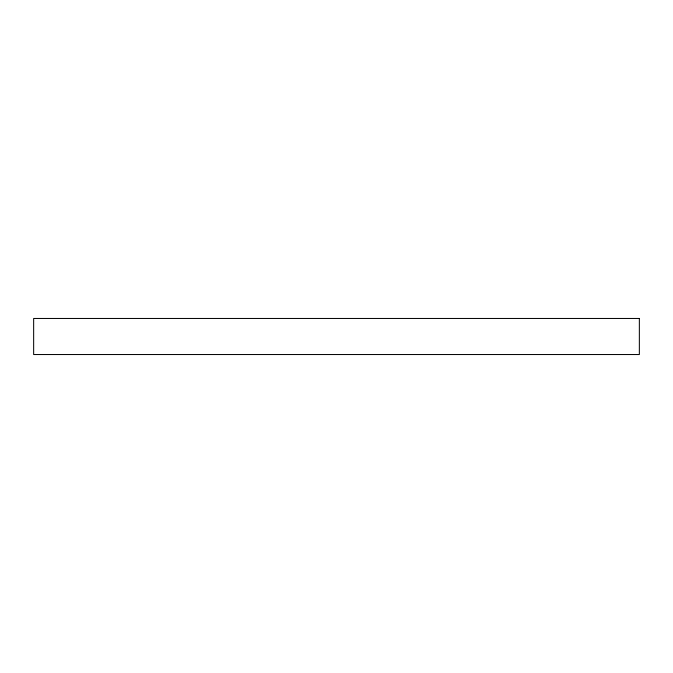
<?xml version="1.0" encoding="UTF-8"?>
<svg xmlns="http://www.w3.org/2000/svg" width="673" height="673" viewBox="0 0 673 673"><rect width="100%" height="100%" fill="white"/><g stroke="black" fill="none" stroke-linecap="round" stroke-linejoin="round"><path stroke-width="1.01" d="M639.35 318.464L33.65 318.464L33.65 354.536L639.35 354.536L639.35 318.464"/></g></svg>
